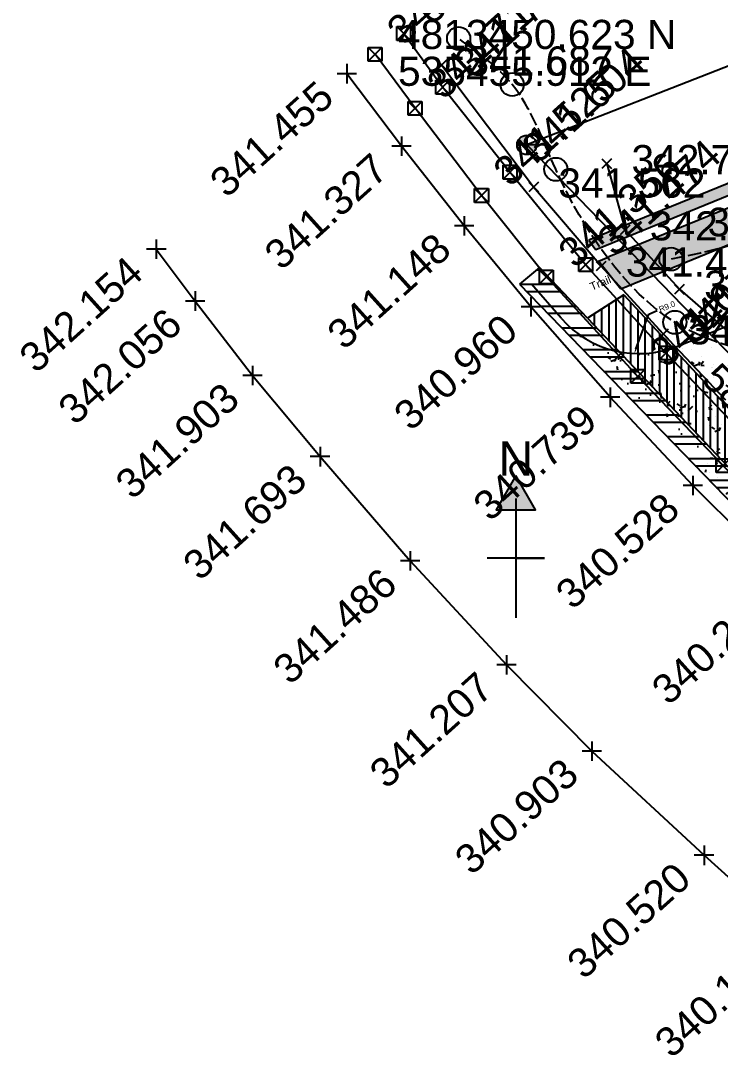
# Model space of a CAD drawing. Header units: millimetres. Extents: x 535412 to 535832, y 4813198 to 4813522.
# Drawn here: x 535411.6 to 535472.9, y 4813371 to 4813461.5 of the extents above; entities that cross this region are included whole.
import ezdxf
from ezdxf import colors
from ezdxf.entities.mleader import LeaderData, LeaderLine
from ezdxf.enums import TextEntityAlignment as Align
from ezdxf.math import Vec2, Vec3

# ---------------------------------------------------------------- set-up
doc = ezdxf.new("R2010")
doc.units = ezdxf.units.MM
doc.linetypes.add('ACAD_ISO02W100', pattern=[15, 12, -3])
for name, color, linetype in [('2017_border_text', 1, 'Continuous'), ('2017_BOUNDS', 5, 'Continuous'), ('2017_BOUNDS_text', 250, 'Continuous'), ('2017_CURB', 1, 'Continuous'), ('2017_CURB_text', 250, 'Continuous'), ('2017_EGRASS', 3, 'Continuous'), ('2017_EGRASS_text', 250, 'Continuous'), ('2017_SIDEWALK', 1, 'Continuous'), ('2017_SIDEWALK_text', 250, 'Continuous'), ('2017_Tree_Legend', 7, 'Continuous'), ('Contour_interp', 250, 'Continuous'), ('Contour_lines', 250, 'ACAD_ISO02W100'), ('Curb_removal', 1, 'Continuous'), ('image', 7, 'Continuous'), ('North_Arrow(2)', 250, 'Continuous'), ('Parking_Lot', 252, 'Continuous'), ('Parking_Lot_Dim', 250, 'Continuous'), ('Parking_Lot_Features', 252, 'Continuous'), ('Parking_Lot_Text', 252, 'Continuous'), ('Sidewalk_Removal', 1, 'Continuous')]:
    doc.layers.add(name, color=color, linetype=linetype)
doc.styles.get("Standard").update_dxf_attribs({"font": 'arial.ttf'})

# ---------------------------------------------------------------- blocks, each defined once
blk = doc.blocks.new('2017_CURB')
at = {"layer": '2017_CURB'}
for p, q in [((0.85, 0), (-0.85, 0)), ((0, 0.85), (0, -0.85))]:
    blk.add_line(p, q, dxfattribs=at)
at = {"layer": '2017_CURB_text'}
blk.add_attdef('ELEV', (-10.529, -10.954), '', height=2.55, rotation=42, dxfattribs=at)
blk = doc.blocks.new('2017_SIDEWALK')
at = {"layer": '2017_SIDEWALK'}
for p, q in [((-0.601, 0.601), (0.601, -0.601)), ((0.601, 0.601), (-0.601, -0.601)), ((-0.601, 0.601), (0.601, 0.601)), ((-0.601, -0.601), (-0.601, 0.601)), ((0.601, 0.601), (0.601, -0.601)), ((0.601, -0.601), (-0.601, -0.601))]:
    blk.add_line(p, q, dxfattribs=at)
at = {"layer": '2017_SIDEWALK_text'}
blk.add_attdef('ELEV', (2.493, 0.655), '', height=2.55, rotation=42, dxfattribs=at)
blk = doc.blocks.new('2017_EGRASS')
at = {"layer": '2017_EGRASS'}
for p, q in [((-0.421, 0.421), (0.421, -0.421)), ((0.421, 0.421), (-0.421, -0.421))]:
    blk.add_line(p, q, dxfattribs=at)
at = {"layer": '2017_EGRASS_text'}
blk.add_attdef('ELEV', (2.169, -0.914), '', height=2.55, dxfattribs=at)
blk = doc.blocks.new('2017_BOUNDS')
at = {"layer": '2017_BOUNDS'}
h = blk.add_hatch(color=256, dxfattribs=at)
h.dxf.hatch_style = 1
h.paths.add_polyline_path([(0, 0.85, 0.414214), (-0.85, 0), (0, 0)])
h.paths.add_polyline_path([(0.85, 0), (0, 0), (0, -0.85, 0.414214)])
for p, q in [((0.85, 0), (-0.85, 0)), ((0, 0.85), (0, -0.85))]:
    blk.add_line(p, q, dxfattribs=at)
blk.add_circle((0, 0), 0.85, dxfattribs=at)
at = {"layer": '2017_BOUNDS_text'}
for tag, p in [('NORTHING', (1.709, 0.78)), ('EASTING', (1.712, -3.292))]:
    blk.add_attdef(tag, p, '', height=2.55, dxfattribs=at)

msp = doc.modelspace()

# ---------------------------------------------------------------- hatches: boundary and pattern name
at = {"layer": 'Curb_removal'}
h = msp.add_hatch(dxfattribs=at)
h.set_pattern_fill('ANSI32', color=1, scale=0.2, angle=135)
h.paths.add_polyline_path([(535461.234, 4813435.455), (535457.023, 4813439.905), (535455.29, 4813438.44), (535477.462, 4813415.53, -0.17021), (535474.97, 4813420.939)])
h.paths.add_polyline_path([(535478.598, 4813417.105), (535474.97, 4813420.939, 0.17021), (535477.462, 4813415.53), (535479.405, 4813413.517), (535480.691, 4813414.893)])
at = {"layer": 'North_Arrow(2)'}
h = msp.add_hatch(color=251, dxfattribs=at)
h.dxf.hatch_style = 1
h.paths.add_polyline_path([(535454.957, 4813421.686), (535453.225, 4813418.686), (535456.689, 4813418.686)])
at = {"layer": 'Parking_Lot'}
h = msp.add_hatch(dxfattribs=at)
h.set_pattern_fill('AR-CONC', color=256, scale=0.02)
h.paths.add_polyline_path([(535530.938, 4813444.752), (535529.049, 4813449.382, -0.414214), (535529.323, 4813450.034), (535531.452, 4813450.903), (535528.807, 4813457.384), (535526.678, 4813456.515, -0.414214), (535526.026, 4813456.789), (535526.215, 4813456.326), (535524.548, 4813455.646), (535522.47, 4813460.738), (535500.805, 4813451.896), (535501.749, 4813449.582, -0.414214), (535500.105, 4813445.671), (535488.995, 4813441.137), (535477.884, 4813436.602), (535469.128, 4813433.029, -0.266993), (535460.237, 4813434.231), (535476.658, 4813416.486, -0.487171), (535480.529, 4813430.121), (535491.64, 4813434.655), (535502.75, 4813439.19, -0.414214), (535506.661, 4813437.545), (535507.606, 4813435.231)])
h.paths.add_polyline_path([(535521.584, 4813456.115), (535521.097, 4813457.309), (535522.411, 4813457.845), (535522.898, 4813456.651)], flags=16)
h.paths.add_polyline_path([(535512.499, 4813449.248), (535519.215, 4813451.989), (535518.67, 4813453.324), (535511.954, 4813450.583)], flags=24)
h.paths.add_polyline_path([(535521.15, 4813457.261), (535522.479, 4813457.804), (535521.913, 4813459.193), (535520.583, 4813458.65)], flags=24)
h.paths.add_polyline_path([(535514.587, 4813444.128), (535521.303, 4813446.869), (535520.758, 4813448.204), (535514.042, 4813445.464)], flags=24)
h.paths.add_polyline_path([(535521.15, 4813457.261), (535522.479, 4813457.804), (535521.913, 4813459.193), (535520.583, 4813458.65)], flags=24)
at = {"layer": 'Parking_Lot_Features'}
h = msp.add_hatch(dxfattribs=at)
h.set_pattern_fill('TRANS', color=251, scale=0.04, angle=135)
h.set_pattern_definition([(135, (0, 0), (-0.179605122421, -0.179605122421), []), (135, (-0.0898, -0.0898), (-0.179605122421, -0.179605122421), [0.127, -0.127])])
h.paths.add_polyline_path([(535522.247, 4813466.047), (535521.87, 4813466.973), (535506.408, 4813460.663), (535461.359, 4813442.279), (535461.954, 4813441.442), (535506.785, 4813459.737)])
h = msp.add_hatch(dxfattribs=at)
h.set_pattern_fill('AR-B816C', color=251, scale=0.003, angle=135)
h.paths.add_polyline_path([(535523.759, 4813462.344), (535522.625, 4813465.121), (535507.163, 4813458.812), (535463.097, 4813440.828), (535462.186, 4813440.457), (535464.147, 4813438.017), (535508.297, 4813456.034)])
at = {"layer": 'Sidewalk_Removal'}
h = msp.add_hatch(dxfattribs=at)
h.set_pattern_fill('ANSI31', color=1, scale=0.2, angle=45)
h.paths.add_polyline_path([(535468.688, 4813432.863, -0.132776), (535464.003, 4813432.529), (535474.97, 4813420.939, -0.124921), (535475.649, 4813425.314)])
h.paths.add_polyline_path([(535464.408, 4813437.504), (535461.234, 4813435.455), (535464.003, 4813432.529, 0.132776), (535468.688, 4813432.863)])
h.paths.add_polyline_path([(535475.649, 4813425.314, 0.124921), (535474.97, 4813420.939), (535478.598, 4813417.105), (535480.946, 4813419.57)])

# ---------------------------------------------------------------- linework, layer by layer
at = {"layer": '2017_BOUNDS'}
for p, q in [((535539.303, 4813483.253), (535455.912, 4813450.623)), ((535455.912, 4813450.623), (535496.6, 4813408.653))]:
    msp.add_line(p, q, dxfattribs=at)
at = {"layer": '2017_CURB'}
for p, q in [((535444.953, 4813450.513), (535440.175, 4813456.859)), ((535450.442, 4813443.546), (535444.953, 4813450.513)), ((535456.282, 4813436.451), (535450.442, 4813443.546)), ((535423.49, 4813441.498), (535426.899, 4813436.964)), ((535426.899, 4813436.964), (535431.913, 4813430.449)), ((535463.224, 4813428.541), (535456.282, 4813436.451)), ((535431.913, 4813430.449), (535437.82, 4813423.348)), ((535470.443, 4813420.814), (535463.224, 4813428.541)), ((535437.82, 4813423.348), (535445.711, 4813414.239)), ((535478.842, 4813412.449), (535470.443, 4813420.814)), ((535445.711, 4813414.239), (535454.151, 4813405.13)), ((535454.151, 4813405.13), (535461.607, 4813397.583)), ((535461.607, 4813397.583), (535471.432, 4813388.46)), ((535471.432, 4813388.46), (535479.101, 4813381.56))]:
    msp.add_line(p, q, dxfattribs=at)
at = {"layer": '2017_EGRASS'}
for p, q in [((535456.508, 4813446.931), (535448.464, 4813457.609)), ((535462.912, 4813448.979), (535464.517, 4813443.181)), ((535462.417, 4813440.014), (535456.508, 4813446.931)), ((535464.517, 4813443.181), (535469.276, 4813437.999)), ((535467.863, 4813434.087), (535462.417, 4813440.014)), ((535469.276, 4813437.999), (535476.191, 4813431.947)), ((535473.339, 4813428.303), (535467.863, 4813434.087))]:
    msp.add_line(p, q, dxfattribs=at)
at = {"layer": '2017_SIDEWALK'}
for p, q in [((535448.545, 4813455.681), (535445.13, 4813460.378)), ((535446.142, 4813453.834), (535442.634, 4813458.554)), ((535454.441, 4813448.239), (535448.545, 4813455.681)), ((535451.956, 4813446.199), (535446.142, 4813453.834)), ((535461.066, 4813440.14), (535454.441, 4813448.239)), ((535457.636, 4813439.076), (535451.956, 4813446.199)), ((535468.1, 4813432.421), (535461.066, 4813440.14)), ((535465.64, 4813430.365), (535457.636, 4813439.076)), ((535475.629, 4813424.54), (535468.1, 4813432.421)), ((535473.092, 4813422.564), (535465.64, 4813430.365))]:
    msp.add_line(p, q, dxfattribs=at)
at = {"layer": 'Contour_interp'}
for centre in [(535449.953, 4813459.948), (535454.64, 4813455.912), (535458.46, 4813448.491), (535468.541, 4813440.638), (535468.879, 4813435.103)]:
    msp.add_circle(centre, 1.016, dxfattribs=at)
at = {"layer": 'Contour_lines', "ltscale": 0.1}
for points in [[(535526.663, 4813477.99), (535525.968, 4813472.176), (535511.559, 4813469.269), (535501.424, 4813458.374), (535498.446, 4813452.322), (535494.899, 4813435.765), (535496.124, 4813428.233), (535481.319, 4813430.738), (535468.879, 4813435.103), (535458.46, 4813448.491), (535454.64, 4813455.912), (535449.953, 4813459.948)], [(535485.075, 4813463.546), (535475.807, 4813452.741), (535478.124, 4813445.163), (535468.541, 4813440.638)]]:
    msp.add_spline(points, degree=3, dxfattribs=at)
at = {"layer": 'Curb_removal'}
for p, q in [((535457.023, 4813439.905), (535455.29, 4813438.44)), ((535461.234, 4813435.455), (535457.023, 4813439.905)), ((535455.29, 4813438.44), (535479.405, 4813413.517))]:
    msp.add_line(p, q, dxfattribs=at)
at = {"layer": 'North_Arrow(2)'}
for p, q in [((535454.957, 4813419.686), (535454.957, 4813409.252)), ((535457.457, 4813414.469), (535452.457, 4813414.469)), ((535454.957, 4813414.469), (535457.457, 4813414.469)), ((535454.957, 4813409.252), (535454.957, 4813409.252))]:
    msp.add_line(p, q, dxfattribs=at)
msp.add_lwpolyline([(535454.957, 4813421.686), (535453.225, 4813418.686), (535456.689, 4813418.686)], close=True, dxfattribs=at)
at = {"layer": 'Parking_Lot'}
for p, q in [((535458.936, 4813435.456), (535456.342, 4813438.44)), ((535469.128, 4813433.029), (535477.884, 4813436.602))]:
    msp.add_line(p, q, dxfattribs=at)
msp.add_arc((535465.728, 4813441.362), 9, 221.00754, 292.2, dxfattribs=at)
at = {"layer": 'Parking_Lot_Features'}
for p, q in [((535506.408, 4813460.663), (535461.359, 4813442.279)), ((535506.785, 4813459.737), (535461.954, 4813441.442)), ((535507.163, 4813458.812), (535463.097, 4813440.828)), ((535508.297, 4813456.034), (535464.147, 4813438.017)), ((535461.359, 4813442.279), (535461.954, 4813441.442)), ((535462.186, 4813440.457), (535463.097, 4813440.828)), ((535464.147, 4813438.017), (535462.186, 4813440.457))]:
    msp.add_line(p, q, dxfattribs=at)
at = {"layer": 'Sidewalk_Removal'}
for p, q in [((535464.408, 4813437.504), (535461.234, 4813435.455)), ((535464.408, 4813437.504), (535480.946, 4813419.57)), ((535461.234, 4813435.455), (535478.598, 4813417.105))]:
    msp.add_line(p, q, dxfattribs=at)

# ---------------------------------------------------------------- block references
msp.add_blockref('2017_EGRASS', (535467.863, 4813434.087)).add_auto_attribs({'ELEV': '341.259'})
at = {"layer": '2017_border_text'}
for p, values in [((535440.175, 4813456.859), {'ELEV': '341.455'}), ((535444.953, 4813450.513), {'ELEV': '341.327'}), ((535450.442, 4813443.546), {'ELEV': '341.148'}), ((535423.49, 4813441.498), {'ELEV': '342.154'}), ((535426.899, 4813436.964), {'ELEV': '342.056'}), ((535456.282, 4813436.451), {'ELEV': '340.960'}), ((535431.913, 4813430.449), {'ELEV': '341.903'}), ((535463.224, 4813428.541), {'ELEV': '340.739'}), ((535437.82, 4813423.348), {'ELEV': '341.693'}), ((535470.443, 4813420.814), {'ELEV': '340.528'}), ((535445.711, 4813414.239), {'ELEV': '341.486'}), ((535478.842, 4813412.449), {'ELEV': '340.282'}), ((535454.151, 4813405.13), {'ELEV': '341.207'}), ((535461.607, 4813397.583), {'ELEV': '340.903'}), ((535471.432, 4813388.46), {'ELEV': '340.520'}), ((535479.101, 4813381.56), {'ELEV': '340.199'})]:
    msp.add_blockref('2017_CURB', p, dxfattribs=at).add_auto_attribs(values)
at = {"layer": '2017_BOUNDS_text'}
ref = msp.add_blockref('2017_BOUNDS', (535455.912, 4813450.623), dxfattribs=at)
ref.add_attrib('NORTHING', '4813450.623 N', (535444.646, 4813459.021), dxfattribs={"height": 2.55})
ref.add_attrib('EASTING', '535455.912 E', (535444.646, 4813455.796), dxfattribs={"height": 2.55})
at = {"layer": '2017_EGRASS'}
for p, values in [((535448.464, 4813457.609), {'ELEV': '341.687'}), ((535462.912, 4813448.979), {'ELEV': '342.700'}), ((535456.508, 4813446.931), {'ELEV': '341.562'}), ((535464.517, 4813443.181), {'ELEV': '342.574'}), ((535462.417, 4813440.014), {'ELEV': '341.486'}), ((535469.276, 4813437.999), {'ELEV': '342.495'})]:
    msp.add_blockref('2017_EGRASS', p, dxfattribs=at).add_auto_attribs(values)
at = {"layer": '2017_SIDEWALK'}
for p, values in [((535445.13, 4813460.378), {'ELEV': '341.815'}), ((535448.545, 4813455.681), {'ELEV': '341.731'}), ((535454.441, 4813448.239), {'ELEV': '341.604'}), ((535461.066, 4813440.14), {'ELEV': '341.474'}), ((535468.1, 4813432.421), {'ELEV': '341.187'})]:
    msp.add_blockref('2017_SIDEWALK', p, dxfattribs=at).add_auto_attribs(values)
at = {"layer": 'image'}
for p, values in [((535442.634, 4813458.554), {'ELEV': '341.806'}), ((535446.142, 4813453.834), {'ELEV': '341.716'}), ((535451.956, 4813446.199), {'ELEV': '341.525'}), ((535457.636, 4813439.076), {'ELEV': '341.356'}), ((535465.64, 4813430.365), {'ELEV': '341.079'}), ((535473.087, 4813422.559), {'ELEV': '340.877'})]:
    msp.add_blockref('2017_SIDEWALK', p, dxfattribs=at).add_auto_attribs(values)

# ---------------------------------------------------------------- texts
at = {"layer": '2017_BOUNDS', "insert": (535467.808, 4813442.392), "char_height": 2.5, "attachment_point": 1, "rotation": 316}
msp.add_mtext_dynamic_manual_height_columns('\\pi6.3988;N 44°06\'40" W\\P\\pi10.994;58.455m', width=35.20899, gutter_width=12.5, heights=[0], dxfattribs=at)
at = {"layer": '2017_Tree_Legend'}
msp.add_text('3', height=2.5, dxfattribs=at).set_placement((535472.719, 4813442.631), align=Align.CENTER)
at = {"layer": 'North_Arrow(2)'}
msp.add_text('N', height=3, dxfattribs=at).set_placement((535454.957, 4813421.686), align=Align.CENTER)
at = {"layer": 'Parking_Lot_Text'}
msp.add_text('Trail', height=0.7, rotation=22.62241, dxfattribs=at).set_placement((535462.491, 4813438.223), align=Align.CENTER)

# ---------------------------------------------------------------- leaders
at = {"layer": 'Parking_Lot_Dim'}
ml = msp.add_multileader_mtext('Standard', dxfattribs=at)
ml.set_content('R9.0', color=256)
ml.set_leader_properties()
ml.build(insert=Vec2(0, 0))
ml.multileader.update_dxf_attribs({"arrow_head_size": 0.4, "scale": 0.1})
ctx = ml.context
ctx.base_point, ctx.scale, ctx.char_height, ctx.arrow_head_size, ctx.landing_gap_size, ctx.plane_origin, ctx.plane_x_axis, ctx.plane_y_axis = Vec3(535467.329, 4813436.131), 0.1, 0.5, 0.4, 0.2, Vec3(535465.329, 4813432.364), Vec3(0.925871, 0.377841), Vec3(-0.377841, 0.925871)
notes = []
notes.append((ctx, [(0, (1, 1, 0), (535466.588, 4813435.829), (0.925871, 0.377841), 0.8, [(0, [(535465.329, 4813432.364)], 0, [])])]))
ctx.mtext.insert, ctx.mtext.text_direction, ctx.mtext.rotation, ctx.mtext.width, ctx.mtext.flow_direction = Vec3(535467.418, 4813436.442), Vec3(0.925871, 0.377841), 0.387463, 1.38711, 5
for ctx, leaders in notes:
    for number, flags, end, landing, length, lines in leaders:
        leader = LeaderData()
        leader.index, (leader.has_last_leader_line, leader.has_dogleg_vector, leader.attachment_direction) = number, flags
        leader.last_leader_point, leader.dogleg_vector, leader.dogleg_length = Vec3(end), Vec3(landing), length
        for number, points, colour, breaks in lines:
            line = LeaderLine()
            line.index, line.vertices, line.color, line.breaks = number, Vec3.list(points), colors.encode_raw_color(colour), breaks
            leader.lines.append(line)
        ctx.leaders.append(leader)

doc.saveas('drawing.dxf')
